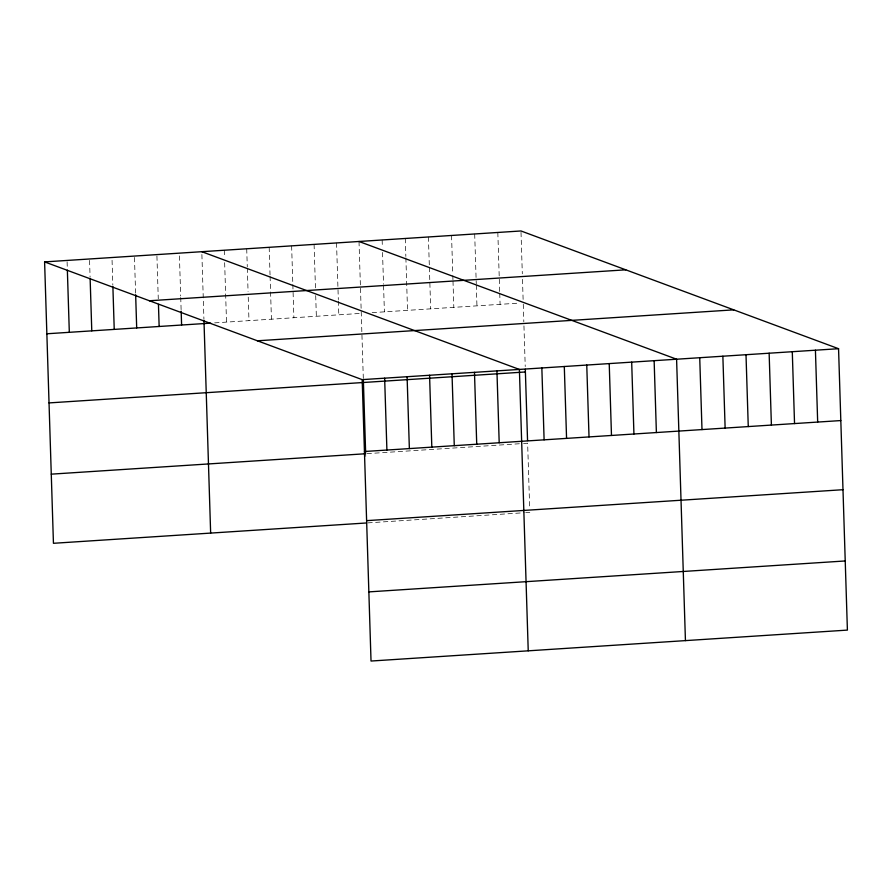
<?xml version="1.0" encoding="UTF-8"?>
<svg xmlns="http://www.w3.org/2000/svg" width="892" height="892" viewBox="0 0 892 892"><rect width="100%" height="100%" fill="white"/><g stroke="black" fill="none" stroke-linecap="round" stroke-linejoin="round"><path stroke-width="0.67" stroke-dasharray="4.46 3.34" d="M214.626 322.882L361.26 313.36M372.154 312.646L519.144 303.102M367.036 453.649L522.199 443.569M523.559 443.48L527.64 443.212L529.681 508.295M367.85 522.879L524.362 512.71M525.734 512.621L529.815 512.365M521.017 232.344L522.311 273.811M522.489 279.341L523.136 300.069M523.269 304.194L523.827 321.811M523.95 325.881L525.232 366.556M497.825 232.466L499.698 291.896M499.743 293.278L500.089 304.339M474.689 233.972L476.261 283.723M476.295 285.106L476.952 305.844M451.553 235.477L452.768 274.178M452.813 275.561L452.946 279.698M452.991 281.08L453.816 307.35M428.416 236.982L429.331 266.006M429.375 267.388L430.68 308.844M405.28 238.476L405.849 256.45M405.882 257.833L407.532 310.349M382.144 239.981L382.356 246.894M382.534 252.425L383.527 284.214M383.571 285.596L384.396 311.854M359.008 241.487L363.312 378.431M365.675 453.738L365.753 456.448M336.54 242.947L338.324 299.612M338.369 300.994L338.804 314.809M314.084 244.408L315.478 288.629M315.701 295.542L316.348 316.27M291.628 245.857L292.799 283.177M292.844 284.559L293.892 317.73M269.172 247.318L270.042 274.959M270.086 276.342L271.436 319.191M246.716 248.779L247.285 266.741M247.329 268.124L248.065 291.628M248.232 297.147L248.98 320.652M224.26 250.239L224.472 257.152M224.65 262.672L226.512 322.112M201.893 254.465L203.934 319.414M179.426 255.915L180.686 295.999M180.73 297.382L181.121 309.825M156.925 255.993L158.274 298.842M134.469 257.454L135.606 293.39M112.058 260.297L112.838 285.172M89.557 260.375L90.081 276.955M67.101 261.824L67.313 268.737"/><path stroke-width="1.34" d="M44.6 261.902L520.973 230.961L838.558 348.705L847.4 630.098L371.027 661.039L362.185 379.635L44.6 261.902L53.442 543.295L366.523 522.968M149.399 300.76L625.771 269.819M46.863 333.775L210.668 323.138M257.387 340.789L733.748 309.847M362.185 379.635L838.558 348.705M49.027 402.916L525.399 371.975M364.449 451.508L840.81 420.567M51.268 474.154L365.675 453.738M366.623 520.649L842.985 489.708M368.853 591.887L845.226 560.957M359.008 241.487L676.593 359.22L685.435 640.612M201.804 251.7L519.389 369.433L528.231 650.826M815.422 350.199L817.674 422.072M792.286 351.704L794.538 423.577M769.138 353.21L771.402 425.083M746.002 354.715L748.265 426.577M722.866 356.209L725.129 428.082M699.729 357.714L701.993 429.587M654.137 360.68L656.389 432.553M631.681 362.141L633.933 434.003M609.225 363.59L611.477 435.463M586.758 365.051L589.021 436.924M564.302 366.512L566.565 438.385M541.845 367.972L544.109 439.845M525.31 369.266L527.551 440.581M496.933 370.894L499.197 442.755M474.477 372.343L476.729 444.216M452.021 373.804L454.273 445.677M429.565 375.264L431.817 447.137M407.098 376.725L409.361 448.598M384.642 378.186L386.905 450.047M363.345 379.791L365.631 452.422M203.978 320.797L210.646 533.093M181.165 311.208L181.6 325.022M158.453 304.373L159.144 326.483M135.651 294.773L136.688 327.944M112.883 286.555L114.232 329.404M90.125 278.337L91.776 330.854M67.357 270.12L69.32 332.315"/></g></svg>
